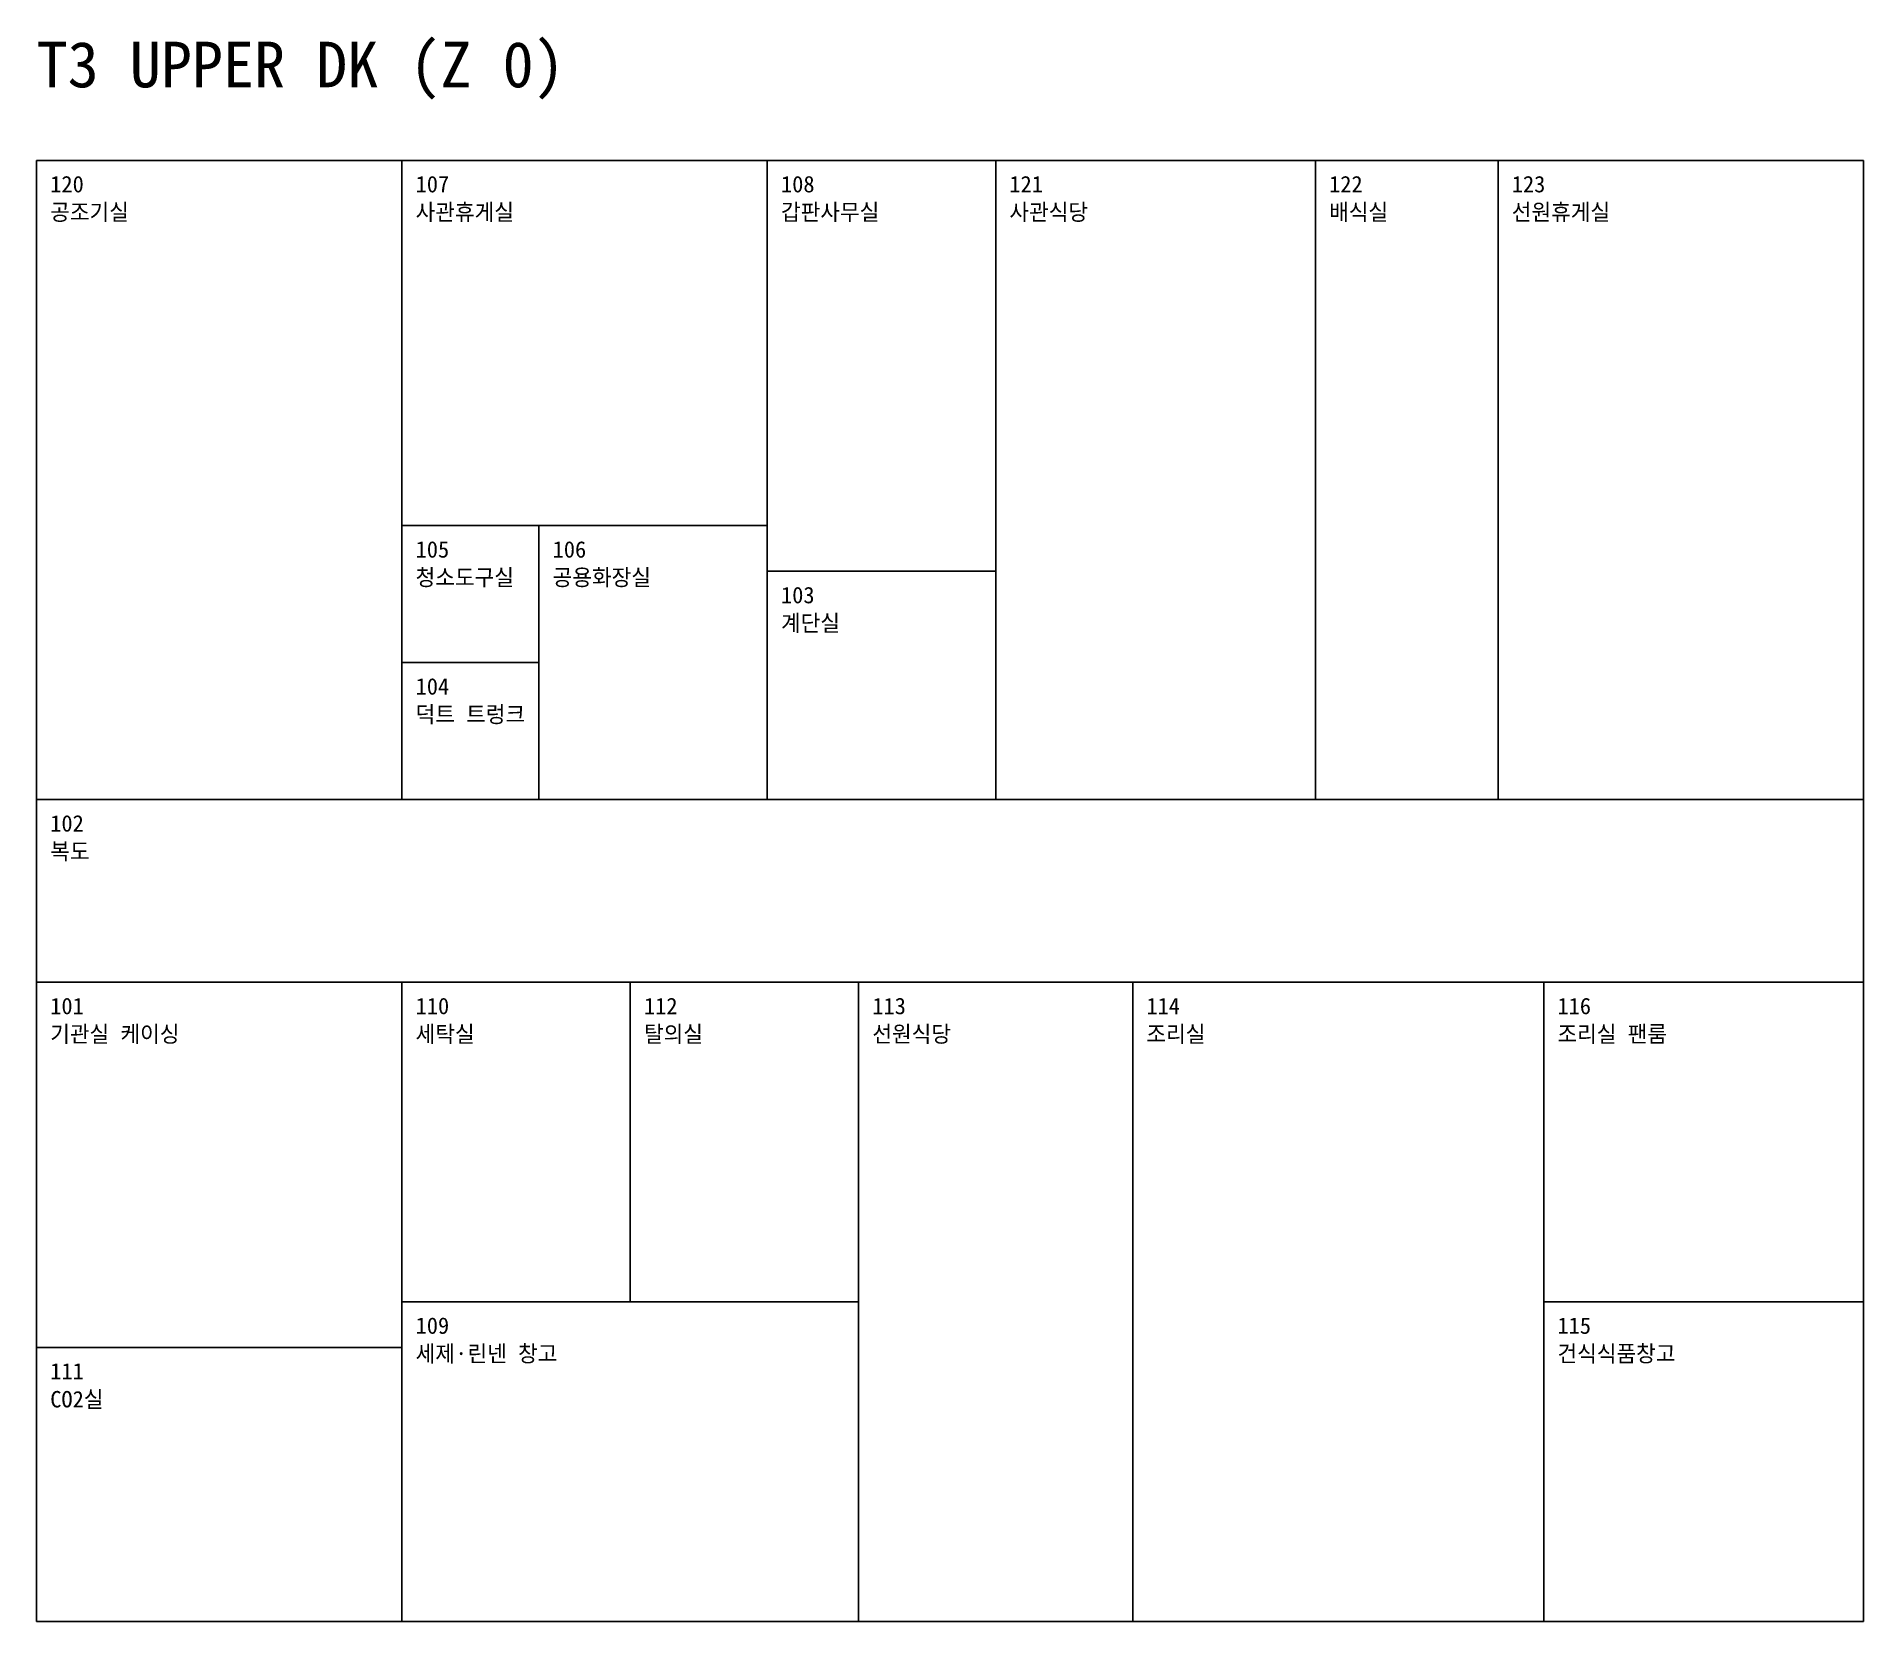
# Model space of a CAD drawing. Header units: millimetres. Extents: x 0 to 20000, y 0 to 17356.
import ezdxf

# ---------------------------------------------------------------- set-up
doc = ezdxf.new("R2010")
doc.units = ezdxf.units.MM
for name, color, linetype in [('DECK_OUTLINE', 7, 'CONTINUOUS'), ('ROOM', 3, 'CONTINUOUS'), ('ROOM_NAME', 5, 'CONTINUOUS'), ('ROOM_NO', 1, 'CONTINUOUS'), ('TITLE', 2, 'CONTINUOUS')]:
    doc.layers.add(name, color=color, linetype=linetype)

msp = doc.modelspace()

# ---------------------------------------------------------------- linework, layer by layer
at = {"layer": 'DECK_OUTLINE'}
for p, q in [((0, 16000), (20000, 16000)), ((0, 0), (0, 16000)), ((20000, 0), (20000, 16000)), ((0, 0), (20000, 0))]:
    msp.add_line(p, q, dxfattribs=at)
at = {"layer": 'ROOM'}
for p, q in [((4000, 9000), (4000, 16000)), ((8000, 9000), (8000, 16000)), ((10500, 9000), (10500, 16000)), ((14000, 9000), (14000, 16000)), ((16000, 9000), (16000, 16000)), ((4000, 12000), (8000, 12000)), ((5500, 9000), (5500, 12000)), ((8000, 11500), (10500, 11500)), ((4000, 10500), (5500, 10500)), ((0, 9000), (20000, 9000)), ((0, 7000), (20000, 7000)), ((4000, 0), (4000, 7000)), ((6500, 3500), (6500, 7000)), ((9000, 0), (9000, 7000)), ((12000, 0), (12000, 7000)), ((16500, 0), (16500, 7000)), ((4000, 3500), (9000, 3500)), ((16500, 3500), (20000, 3500)), ((0, 3000), (4000, 3000))]:
    msp.add_line(p, q, dxfattribs=at)

# ---------------------------------------------------------------- texts
at = {"layer": 'ROOM_NAME'}
for s, p in [('공조기실', (150, 15344)), ('사관휴게실', (4150, 15344)), ('갑판사무실', (8150, 15344)), ('사관식당', (10650, 15344)), ('배식실', (14150, 15344)), ('선원휴게실', (16150, 15344)), ('청소도구실', (4150, 11344)), ('공용화장실', (5650, 11344)), ('계단실', (8150, 10844)), ('덕트 트렁크', (4150, 9844)), ('복도', (150, 8344)), ('기관실 케이싱', (150, 6344)), ('세탁실', (4150, 6344)), ('탈의실', (6650, 6344)), ('선원식당', (9150, 6344)), ('조리실', (12150, 6344)), ('조리실 팬룸', (16650, 6344)), ('세제·린넨 창고', (4150, 2844)), ('건식식품창고', (16650, 2844)), ('CO2실', (150, 2344))]:
    msp.add_text(s, height=180, dxfattribs=at).set_placement(p)
at = {"layer": 'ROOM_NO'}
for s, p in [('120', (150, 15650)), ('107', (4150, 15650)), ('108', (8150, 15650)), ('121', (10650, 15650)), ('122', (14150, 15650)), ('123', (16150, 15650)), ('105', (4150, 11650)), ('106', (5650, 11650)), ('103', (8150, 11150)), ('104', (4150, 10150)), ('102', (150, 8650)), ('101', (150, 6650)), ('110', (4150, 6650)), ('112', (6650, 6650)), ('113', (9150, 6650)), ('114', (12150, 6650)), ('116', (16650, 6650)), ('109', (4150, 3150)), ('115', (16650, 3150)), ('111', (150, 2650))]:
    msp.add_text(s, height=180, dxfattribs=at).set_placement(p)
at = {"layer": 'TITLE'}
msp.add_text('T3 UPPER DK (Z 0)', height=500, dxfattribs=at).set_placement((0, 16800))

doc.saveas('drawing.dxf')
